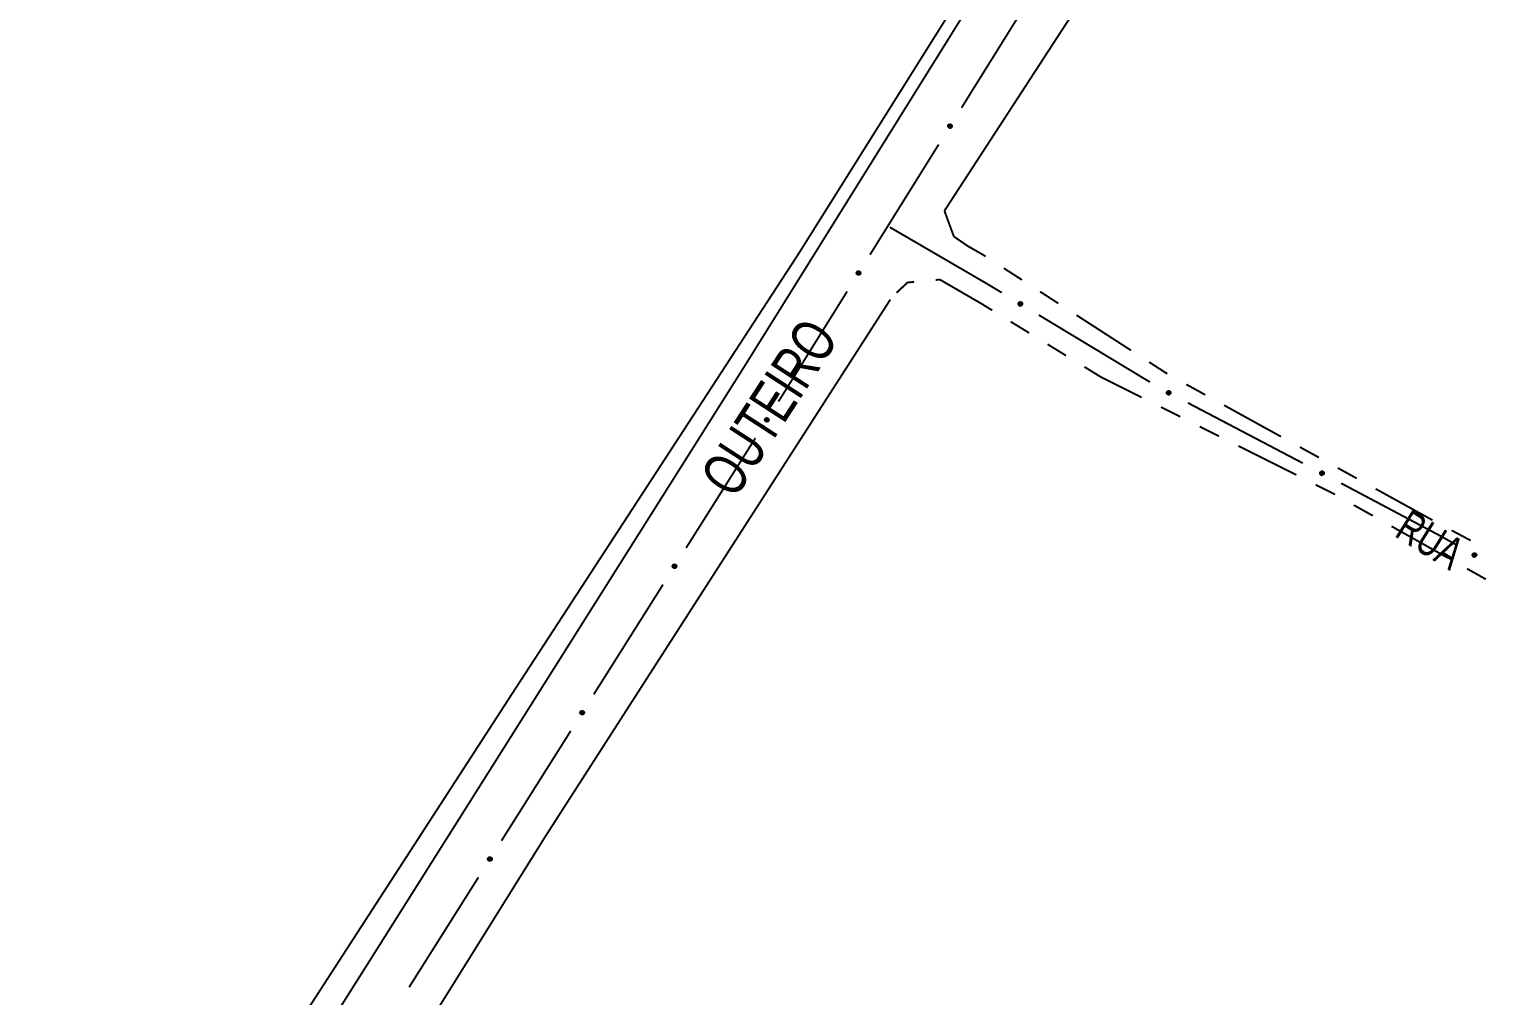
# Model space of a CAD drawing. Extents: x 201549 to 203722, y 4857623 to 4859778.
# Drawn here: x 202573.9 to 202708.7, y 4858186.2 to 4858275.6 of the extents above; entities that cross this region are included whole.
import ezdxf

# ---------------------------------------------------------------- set-up
doc = ezdxf.new("R2010")
doc.units = 0
doc.header["$LTSCALE"] = 1.5
doc.header["$MEASUREMENT"] = 0
for name, color, linetype in [('HD-VALAS-DRENOS', 170, 'CONTINUOUS'), ('SV-EIXO-ROD-ESTR', 7, 'CONTINUOUS'), ('SV-EIXO-RUA-N-PAV', 6, 'CONTINUOUS'), ('SV-EST-MUNIC-PAV', 20, 'CONTINUOUS'), ('SV-RUA-NAO-PAV-S-GUIA-C-GUIA', 7, 'CONTINUOUS'), ('SV-TXT-MUNIC-PAV', 20, 'CONTINUOUS'), ('SV-TXT-RUA-N-PAV-S-GUIA-C-GUIA', 7, 'CONTINUOUS')]:
    doc.layers.add(name, color=color, linetype=linetype)
doc.styles.add('ARIAL', font='ARIAL.TTF')

msp = doc.modelspace()

# ---------------------------------------------------------------- linework, layer by layer
at = {"layer": 'HD-VALAS-DRENOS', "const_width": 0.18}
msp.add_lwpolyline([(202690.494887, 4858326.676792), (202669.960276, 4858294.5278), (202645.027566, 4858254.782894), (202618.749588, 4858214.431513), (202592.224708, 4858173.478515), (202583.942319, 4858161.281258), (202577.879735, 4858166.008597)], dxfattribs=at)
at = {"layer": 'SV-EIXO-ROD-ESTR', "const_width": 0.18}
for points in [[(202660.121187, 4858268.321497), (202666.467362, 4858278.506096)], [(202651.65962, 4858254.742032), (202658.005795, 4858264.926631)], [(202643.950835, 4858242.370662), (202649.544228, 4858251.347166)], [(202643.191531, 4858241.166654), (202643.72496, 4858242.012499)], [(202643.72496, 4858242.012499), (202643.950835, 4858242.370662)], [(202634.656664, 4858227.633139), (202641.057814, 4858237.783276)], [(202626.121797, 4858214.099623), (202632.522948, 4858224.24976)], [(202617.58693, 4858200.566107), (202623.988081, 4858210.716244)], [(202609.052064, 4858187.032592), (202615.453214, 4858197.182728)]]:
    msp.add_lwpolyline(points, dxfattribs=at)
at = {"layer": 'SV-EIXO-ROD-ESTR'}
for points in [[(202658.894079, 4858266.560336), (202658.882343, 4858266.607815), (202658.881965, 4858266.651021), (202658.892022, 4858266.687148), (202658.909233, 4858266.716755), (202658.930253, 4858266.745061), (202658.957741, 4858266.768924), (202658.994117, 4858266.788651), (202659.041663, 4858266.800758), (202659.085949, 4858266.798236), (202659.121894, 4858266.790271), (202659.1538, 4858266.774102), (202659.180956, 4858266.753222), (202659.204799, 4858266.723849), (202659.224431, 4858266.68679), (202659.235448, 4858266.638687), (202659.235528, 4858266.596326), (202659.224882, 4858266.561638), (202659.208424, 4858266.529665), (202659.186618, 4858266.501024), (202659.1595, 4858266.477755), (202659.122152, 4858266.458056), (202659.07453, 4858266.447812), (202659.032281, 4858266.44725), (202658.997453, 4858266.457405), (202658.96634, 4858266.474317), (202658.937693, 4858266.495055), (202658.912555, 4858266.521688), (202658.894079, 4858266.560336)], [(202650.432511, 4858252.980871), (202650.420775, 4858253.02835), (202650.420398, 4858253.071556), (202650.430455, 4858253.107683), (202650.447666, 4858253.13729), (202650.468685, 4858253.165596), (202650.496174, 4858253.189459), (202650.53255, 4858253.209186), (202650.580095, 4858253.221293), (202650.624381, 4858253.218771), (202650.660327, 4858253.210806), (202650.692233, 4858253.194637), (202650.719389, 4858253.173757), (202650.743232, 4858253.144383), (202650.762863, 4858253.107325), (202650.773881, 4858253.059221), (202650.77396, 4858253.016861), (202650.763315, 4858252.982173), (202650.746856, 4858252.9502), (202650.725051, 4858252.921559), (202650.697933, 4858252.89829), (202650.660585, 4858252.878591), (202650.612962, 4858252.868346), (202650.570714, 4858252.867784), (202650.535885, 4858252.87794), (202650.504773, 4858252.894852), (202650.476126, 4858252.915589), (202650.450988, 4858252.942223), (202650.432511, 4858252.980871)], [(202641.954918, 4858239.412154), (202641.943439, 4858239.459696), (202641.943295, 4858239.502903), (202641.953547, 4858239.538975), (202641.970919, 4858239.568489), (202641.992091, 4858239.596681), (202642.019708, 4858239.620395), (202642.05619, 4858239.639925), (202642.1038, 4858239.651775), (202642.148072, 4858239.649013), (202642.183974, 4858239.640854), (202642.215792, 4858239.624513), (202642.242834, 4858239.603486), (202642.266518, 4858239.573984), (202642.285949, 4858239.53682), (202642.296706, 4858239.488658), (202642.296557, 4858239.446297), (202642.285724, 4858239.411667), (202642.269093, 4858239.379784), (202642.247133, 4858239.351261), (202642.219889, 4858239.328139), (202642.182436, 4858239.308643), (202642.134758, 4858239.298655), (202642.092507, 4858239.298322), (202642.057734, 4858239.308665), (202642.026714, 4858239.325746), (202641.998179, 4858239.346638), (202641.973185, 4858239.373406), (202641.954918, 4858239.412154)], [(202633.420051, 4858225.878638), (202633.408572, 4858225.92618), (202633.408428, 4858225.969388), (202633.41868, 4858226.00546), (202633.436052, 4858226.034973), (202633.457224, 4858226.063165), (202633.484841, 4858226.086879), (202633.521323, 4858226.106409), (202633.568933, 4858226.118259), (202633.613205, 4858226.115498), (202633.649107, 4858226.107338), (202633.680925, 4858226.090997), (202633.707967, 4858226.06997), (202633.731651, 4858226.040469), (202633.751082, 4858226.003305), (202633.761839, 4858225.955142), (202633.76169, 4858225.912782), (202633.750857, 4858225.878152), (202633.734226, 4858225.846268), (202633.712266, 4858225.817745), (202633.685022, 4858225.794624), (202633.647569, 4858225.775127), (202633.599891, 4858225.76514), (202633.55764, 4858225.764806), (202633.522867, 4858225.77515), (202633.491847, 4858225.79223), (202633.463312, 4858225.813122), (202633.438319, 4858225.839891), (202633.420051, 4858225.878638)], [(202624.885185, 4858212.345122), (202624.873705, 4858212.392665), (202624.873561, 4858212.435872), (202624.883814, 4858212.471944), (202624.901185, 4858212.501457), (202624.922357, 4858212.529649), (202624.949974, 4858212.553363), (202624.986456, 4858212.572893), (202625.034066, 4858212.584743), (202625.078338, 4858212.581982), (202625.11424, 4858212.573823), (202625.146058, 4858212.557481), (202625.1731, 4858212.536454), (202625.196785, 4858212.506953), (202625.216215, 4858212.469789), (202625.226972, 4858212.421626), (202625.226823, 4858212.379266), (202625.215991, 4858212.344636), (202625.199359, 4858212.312752), (202625.177399, 4858212.28423), (202625.150155, 4858212.261108), (202625.112702, 4858212.241611), (202625.065025, 4858212.231624), (202625.022774, 4858212.231291), (202624.988001, 4858212.241634), (202624.95698, 4858212.258715), (202624.928445, 4858212.279606), (202624.903452, 4858212.306375), (202624.885185, 4858212.345122)], [(202616.350318, 4858198.811607), (202616.338839, 4858198.859149), (202616.338694, 4858198.902356), (202616.348947, 4858198.938428), (202616.366318, 4858198.967942), (202616.38749, 4858198.996134), (202616.415107, 4858199.019848), (202616.451589, 4858199.039378), (202616.499199, 4858199.051228), (202616.543471, 4858199.048466), (202616.579373, 4858199.040307), (202616.611191, 4858199.023965), (202616.638234, 4858199.002939), (202616.661918, 4858198.973437), (202616.681349, 4858198.936273), (202616.692106, 4858198.888111), (202616.691956, 4858198.84575), (202616.681124, 4858198.81112), (202616.664492, 4858198.779237), (202616.642532, 4858198.750714), (202616.615289, 4858198.727592), (202616.577835, 4858198.708096), (202616.530158, 4858198.698108), (202616.487907, 4858198.697775), (202616.453134, 4858198.708118), (202616.422113, 4858198.725199), (202616.393578, 4858198.746091), (202616.368585, 4858198.772859), (202616.350318, 4858198.811607)]]:
    msp.add_lwpolyline(points, close=True, dxfattribs=at)
for points in [[(202658.881965, 4858266.651021), (202658.930253, 4858266.745061)], [(202658.882021, 4858266.632444), (202658.940153, 4858266.748958)], [(202658.882343, 4858266.607815), (202658.957741, 4858266.768924)], [(202658.888737, 4858266.586458), (202658.972375, 4858266.772288)], [(202658.894079, 4858266.560336), (202658.994117, 4858266.788651)], [(202658.905288, 4858266.540774), (202659.017623, 4858266.790719)], [(202658.912555, 4858266.521688), (202659.041663, 4858266.800758)], [(202658.927745, 4858266.512311), (202659.061007, 4858266.79584)], [(202658.937693, 4858266.495055), (202659.085949, 4858266.798236)], [(202658.95309, 4858266.48848), (202659.099777, 4858266.790975)], [(202658.96634, 4858266.474317), (202659.121894, 4858266.790271)], [(202658.983636, 4858266.467838), (202659.139135, 4858266.779312)], [(202658.997453, 4858266.457405), (202659.1538, 4858266.774102)], [(202659.017355, 4858266.454866), (202659.166208, 4858266.760835)], [(202659.032281, 4858266.44725), (202659.180956, 4858266.753222)], [(202659.055403, 4858266.448843), (202659.191267, 4858266.733966)], [(202659.07453, 4858266.447812), (202659.204799, 4858266.723849)], [(202659.099073, 4858266.457002), (202659.213439, 4858266.702465)], [(202659.122152, 4858266.458056), (202659.224431, 4858266.68679)], [(202659.141719, 4858266.473838), (202659.226231, 4858266.655909)], [(202659.1595, 4858266.477755), (202659.235448, 4858266.638687)], [(202659.174815, 4858266.493409), (202659.23251, 4858266.611802)], [(202659.186618, 4858266.501024), (202659.235528, 4858266.596326)], [(202650.420398, 4858253.071556), (202650.468685, 4858253.165596)], [(202650.420454, 4858253.052979), (202650.478585, 4858253.169492)], [(202650.420775, 4858253.02835), (202650.496174, 4858253.189459)], [(202650.42717, 4858253.006993), (202650.510808, 4858253.192823)], [(202650.432511, 4858252.980871), (202650.53255, 4858253.209186)], [(202650.44372, 4858252.961309), (202650.556055, 4858253.211253)], [(202650.450988, 4858252.942223), (202650.580095, 4858253.221293)], [(202650.466178, 4858252.932846), (202650.59944, 4858253.216375)], [(202650.476126, 4858252.915589), (202650.624381, 4858253.218771)], [(202650.491522, 4858252.909015), (202650.63821, 4858253.21151)], [(202650.504773, 4858252.894852), (202650.660327, 4858253.210806)], [(202650.522069, 4858252.888373), (202650.677568, 4858253.199847)], [(202650.535885, 4858252.87794), (202650.692233, 4858253.194637)], [(202650.555788, 4858252.875401), (202650.70464, 4858253.18137)], [(202650.570714, 4858252.867784), (202650.719389, 4858253.173757)], [(202650.593836, 4858252.869378), (202650.729699, 4858253.154501)], [(202650.612962, 4858252.868346), (202650.743232, 4858253.144383)], [(202650.637506, 4858252.877537), (202650.751872, 4858253.123)], [(202650.660585, 4858252.878591), (202650.762863, 4858253.107325)], [(202650.680152, 4858252.894373), (202650.764663, 4858253.076443)], [(202650.697933, 4858252.89829), (202650.773881, 4858253.059221)], [(202650.713248, 4858252.913944), (202650.770943, 4858253.032337)], [(202650.725051, 4858252.921559), (202650.77396, 4858253.016861)], [(202641.943251, 4858239.484326), (202642.002011, 4858239.600524)], [(202641.943295, 4858239.502903), (202641.992091, 4858239.596681)], [(202641.943439, 4858239.459696), (202642.019708, 4858239.620395)], [(202641.949718, 4858239.438304), (202642.03436, 4858239.62368)], [(202641.954918, 4858239.412154), (202642.05619, 4858239.639925)], [(202641.966021, 4858239.392532), (202642.079706, 4858239.641865)], [(202641.973185, 4858239.373406), (202642.1038, 4858239.651775)], [(202641.988325, 4858239.363948), (202642.123118, 4858239.646752)], [(202641.998179, 4858239.346638), (202642.148072, 4858239.649013)], [(202642.01354, 4858239.33998), (202642.161861, 4858239.641677)], [(202642.026714, 4858239.325746), (202642.183974, 4858239.640854)], [(202642.043975, 4858239.319173), (202642.201155, 4858239.629802)], [(202642.057734, 4858239.308665), (202642.215792, 4858239.624513)], [(202642.077623, 4858239.306019), (202642.228127, 4858239.611179)], [(202642.092507, 4858239.298322), (202642.242834, 4858239.603486)], [(202642.115638, 4858239.29979), (202642.253041, 4858239.584175)], [(202642.134758, 4858239.298655), (202642.266518, 4858239.573984)], [(202642.159351, 4858239.307713), (202642.275043, 4858239.552554)], [(202642.182436, 4858239.308643), (202642.285949, 4858239.53682)], [(202642.202087, 4858239.324318), (202642.287582, 4858239.505929)], [(202642.219889, 4858239.328139), (202642.296706, 4858239.488658)], [(202642.235289, 4858239.34371), (202642.293623, 4858239.46179)], [(202642.247133, 4858239.351261), (202642.296557, 4858239.446297)], [(202633.408384, 4858225.95081), (202633.467145, 4858226.067008)], [(202633.408428, 4858225.969388), (202633.457224, 4858226.063165)], [(202633.408572, 4858225.92618), (202633.484841, 4858226.086879)], [(202633.414851, 4858225.904789), (202633.499493, 4858226.090164)], [(202633.420051, 4858225.878638), (202633.521323, 4858226.106409)], [(202633.431155, 4858225.859016), (202633.544839, 4858226.10835)], [(202633.438319, 4858225.839891), (202633.568933, 4858226.118259)], [(202633.453458, 4858225.830432), (202633.588251, 4858226.113236)], [(202633.463312, 4858225.813122), (202633.613205, 4858226.115498)], [(202633.478673, 4858225.806464), (202633.626994, 4858226.108161)], [(202633.491847, 4858225.79223), (202633.649107, 4858226.107338)], [(202633.509108, 4858225.785657), (202633.666288, 4858226.096286)], [(202633.522867, 4858225.77515), (202633.680925, 4858226.090997)], [(202633.542756, 4858225.772503), (202633.69326, 4858226.077663)], [(202633.55764, 4858225.764806), (202633.707967, 4858226.06997)], [(202633.580771, 4858225.766274), (202633.718174, 4858226.050659)], [(202633.599891, 4858225.76514), (202633.731651, 4858226.040469)], [(202633.624484, 4858225.774197), (202633.740176, 4858226.019039)], [(202633.647569, 4858225.775127), (202633.751082, 4858226.003305)], [(202633.667221, 4858225.790802), (202633.752715, 4858225.972414)], [(202633.685022, 4858225.794624), (202633.761839, 4858225.955142)], [(202633.700422, 4858225.810194), (202633.758756, 4858225.928274)], [(202633.712266, 4858225.817745), (202633.76169, 4858225.912782)], [(202624.873517, 4858212.417295), (202624.932278, 4858212.533492)], [(202624.873561, 4858212.435872), (202624.922357, 4858212.529649)], [(202624.873705, 4858212.392665), (202624.949974, 4858212.553363)], [(202624.879984, 4858212.371273), (202624.964626, 4858212.556648)], [(202624.885185, 4858212.345122), (202624.986456, 4858212.572893)], [(202624.896288, 4858212.325501), (202625.009972, 4858212.574834)], [(202624.903452, 4858212.306375), (202625.034066, 4858212.584743)], [(202624.918591, 4858212.296916), (202625.053384, 4858212.57972)], [(202624.928445, 4858212.279606), (202625.078338, 4858212.581982)], [(202624.943806, 4858212.272948), (202625.092127, 4858212.574646)], [(202624.95698, 4858212.258715), (202625.11424, 4858212.573823)], [(202624.974241, 4858212.252142), (202625.131421, 4858212.562771)], [(202624.988001, 4858212.241634), (202625.146058, 4858212.557481)], [(202625.007889, 4858212.238988), (202625.158394, 4858212.544148)], [(202625.022774, 4858212.231291), (202625.1731, 4858212.536454)], [(202625.045904, 4858212.232759), (202625.183307, 4858212.517144)], [(202625.065025, 4858212.231624), (202625.196785, 4858212.506953)], [(202625.089617, 4858212.240682), (202625.205309, 4858212.485523)], [(202625.112702, 4858212.241611), (202625.216215, 4858212.469789)], [(202625.132354, 4858212.257287), (202625.217848, 4858212.438898)], [(202625.150155, 4858212.261108), (202625.226972, 4858212.421626)], [(202625.165555, 4858212.276679), (202625.223889, 4858212.394758)], [(202625.177399, 4858212.28423), (202625.226823, 4858212.379266)], [(202616.33865, 4858198.883779), (202616.397411, 4858198.999976)], [(202616.338694, 4858198.902356), (202616.38749, 4858198.996134)], [(202616.338839, 4858198.859149), (202616.415107, 4858199.019848)], [(202616.345117, 4858198.837757), (202616.429759, 4858199.023133)], [(202616.350318, 4858198.811607), (202616.451589, 4858199.039378)], [(202616.361421, 4858198.791985), (202616.475105, 4858199.041318)], [(202616.368585, 4858198.772859), (202616.499199, 4858199.051228)], [(202616.383724, 4858198.7634), (202616.518517, 4858199.046205)], [(202616.393578, 4858198.746091), (202616.543471, 4858199.048466)], [(202616.408939, 4858198.739433), (202616.55726, 4858199.04113)], [(202616.422113, 4858198.725199), (202616.579373, 4858199.040307)], [(202616.439374, 4858198.718626), (202616.596554, 4858199.029255)], [(202616.453134, 4858198.708118), (202616.611191, 4858199.023965)], [(202616.473022, 4858198.705472), (202616.623527, 4858199.010632)], [(202616.487907, 4858198.697775), (202616.638234, 4858199.002939)], [(202616.511037, 4858198.699243), (202616.64844, 4858198.983628)], [(202616.530158, 4858198.698108), (202616.661918, 4858198.973437)], [(202616.554751, 4858198.707166), (202616.670442, 4858198.952007)], [(202616.577835, 4858198.708096), (202616.681349, 4858198.936273)], [(202616.597487, 4858198.723771), (202616.682981, 4858198.905382)], [(202616.615289, 4858198.727592), (202616.692106, 4858198.888111)], [(202616.630688, 4858198.743163), (202616.689022, 4858198.861242)], [(202616.642532, 4858198.750714), (202616.691956, 4858198.84575)]]:
    msp.add_lwpolyline(points, dxfattribs=at)
at = {"layer": 'SV-EIXO-RUA-N-PAV', "const_width": 0.18}
for points in [[(202653.481052, 4858257.287885), (202662.123516, 4858252.257197)], [(202662.123516, 4858252.257197), (202662.666553, 4858251.941101)], [(202662.666553, 4858251.941101), (202663.840955, 4858251.23241)], [(202667.265705, 4858249.16575), (202677.539957, 4858242.965771)], [(202681.046831, 4858241.044887), (202691.673398, 4858235.470294)], [(202695.215587, 4858233.612097), (202695.295647, 4858233.570099)], [(202695.295647, 4858233.570099), (202704.050396, 4858228.927428)], [(202704.050396, 4858228.927428), (202704.344051, 4858228.771702)], [(202704.344051, 4858228.771702), (202705.797499, 4858227.954138)]]:
    msp.add_lwpolyline(points, dxfattribs=at)
at = {"layer": 'SV-EIXO-RUA-N-PAV'}
for points in [[(202665.487187, 4858250.367565), (202665.534494, 4858250.379978), (202665.57769, 4858250.380973), (202665.613957, 4858250.371433), (202665.643807, 4858250.354647), (202665.672411, 4858250.334034), (202665.696664, 4858250.306889), (202665.716909, 4858250.270799), (202665.729694, 4858250.223432), (202665.727805, 4858250.179114), (202665.720355, 4858250.143058), (202665.704643, 4858250.110925), (202665.684153, 4858250.083473), (202665.655124, 4858250.059213), (202665.61835, 4858250.039053), (202665.570408, 4858250.02735), (202665.528053, 4858250.026665), (202665.493217, 4858250.036813), (202665.461012, 4858250.052813), (202665.432062, 4858250.074207), (202665.408408, 4858250.10099), (202665.388178, 4858250.138053), (202665.377253, 4858250.185524), (202665.376088, 4858250.22776), (202665.385744, 4858250.26273), (202665.40221, 4858250.294081), (202665.422536, 4858250.323022), (202665.448807, 4858250.348538), (202665.487187, 4858250.367565)], [(202679.199639, 4858242.138214), (202679.246119, 4858242.153433), (202679.289178, 4858242.157009), (202679.325951, 4858242.149655), (202679.356751, 4858242.134683), (202679.386536, 4858242.115818), (202679.412369, 4858242.090172), (202679.434735, 4858242.055357), (202679.45033, 4858242.008838), (202679.451094, 4858241.964487), (202679.445813, 4858241.92805), (202679.43205, 4858241.895035), (202679.413238, 4858241.866407), (202679.385712, 4858241.840454), (202679.350209, 4858241.818133), (202679.303053, 4858241.803584), (202679.260814, 4858241.800367), (202679.225433, 4858241.808415), (202679.192329, 4858241.822461), (202679.162152, 4858241.842085), (202679.136939, 4858241.867406), (202679.114529, 4858241.903193), (202679.100786, 4858241.949926), (202679.097097, 4858241.992017), (202679.104645, 4858242.027502), (202679.119208, 4858242.059781), (202679.137766, 4858242.089885), (202679.162465, 4858242.116926), (202679.199639, 4858242.138214)], [(202693.368394, 4858234.705424), (202693.414875, 4858234.720643), (202693.457934, 4858234.724219), (202693.494706, 4858234.716865), (202693.525506, 4858234.701894), (202693.555291, 4858234.683028), (202693.581124, 4858234.657382), (202693.603491, 4858234.622567), (202693.619085, 4858234.576048), (202693.61985, 4858234.531697), (202693.614568, 4858234.49526), (202693.600806, 4858234.462245), (202693.581994, 4858234.433617), (202693.554467, 4858234.407665), (202693.518964, 4858234.385343), (202693.471808, 4858234.370794), (202693.42957, 4858234.367577), (202693.394189, 4858234.375625), (202693.361085, 4858234.389671), (202693.330908, 4858234.409296), (202693.305695, 4858234.434616), (202693.283285, 4858234.470403), (202693.269541, 4858234.517136), (202693.265853, 4858234.559227), (202693.273401, 4858234.594712), (202693.287963, 4858234.626991), (202693.306522, 4858234.657095), (202693.331221, 4858234.684136), (202693.368394, 4858234.705424)], [(202707.469389, 4858227.14), (202707.516295, 4858227.153853), (202707.559441, 4858227.156168), (202707.595982, 4858227.147741), (202707.626331, 4858227.131874), (202707.655551, 4858227.112145), (202707.680622, 4858227.085754), (202707.701961, 4858227.0503), (202707.716188, 4858227.003345), (202707.715654, 4858226.95899), (202707.709309, 4858226.922723), (202707.694586, 4858226.890125), (202707.674945, 4858226.86206), (202707.64667, 4858226.836924), (202707.610529, 4858226.81565), (202707.562968, 4858226.802487), (202707.520653, 4858226.800508), (202707.485523, 4858226.809587), (202707.452844, 4858226.824596), (202707.423254, 4858226.845095), (202707.398793, 4858226.871143), (202707.377439, 4858226.90757), (202707.365069, 4858226.954685), (202707.362614, 4858226.996866), (202707.371197, 4858227.032115), (202707.386698, 4858227.063954), (202707.406129, 4858227.093503), (202707.431609, 4858227.119809), (202707.469389, 4858227.14)]]:
    msp.add_lwpolyline(points, close=True, dxfattribs=at)
for points in [[(202665.376088, 4858250.22776), (202665.684153, 4858250.083473)], [(202665.377253, 4858250.185524), (202665.655124, 4858250.059213)], [(202665.378011, 4858250.204663), (202665.665047, 4858250.072888)], [(202665.38349, 4858250.242794), (202665.691555, 4858250.098329)], [(202665.385744, 4858250.26273), (202665.704643, 4858250.110925)], [(202665.386793, 4858250.161114), (202665.633866, 4858250.050268)], [(202665.388178, 4858250.138053), (202665.61835, 4858250.039053)], [(202665.395979, 4858250.276694), (202665.709644, 4858250.125663)], [(202665.40221, 4858250.294081), (202665.720355, 4858250.143058)], [(202665.404237, 4858250.118713), (202665.587497, 4858250.036812)], [(202665.408408, 4858250.10099), (202665.570408, 4858250.02735)], [(202665.416182, 4858250.307533), (202665.720742, 4858250.165183)], [(202665.422536, 4858250.323022), (202665.727805, 4858250.179114)], [(202665.424279, 4858250.085901), (202665.543485, 4858250.029903)], [(202665.432062, 4858250.074207), (202665.528053, 4858250.026665)], [(202665.439648, 4858250.333215), (202665.725053, 4858250.204018)], [(202665.448807, 4858250.348538), (202665.729694, 4858250.223432)], [(202665.467788, 4858250.356077), (202665.719312, 4858250.247326)], [(202665.487187, 4858250.367565), (202665.716909, 4858250.270799)], [(202665.51323, 4858250.373279), (202665.700237, 4858250.292305)], [(202665.534494, 4858250.379978), (202665.696664, 4858250.306889)], [(202665.559116, 4858250.380651), (202665.676448, 4858250.324191)], [(202665.57769, 4858250.380973), (202665.672411, 4858250.334034)], [(202679.097097, 4858241.992017), (202679.413238, 4858241.866407)], [(202679.100398, 4858241.969076), (202679.394799, 4858241.854699)], [(202679.100786, 4858241.949926), (202679.385712, 4858241.840454)], [(202679.103587, 4858242.007466), (202679.419739, 4858241.881679)], [(202679.104645, 4858242.027502), (202679.43205, 4858241.895035)], [(202679.111768, 4858241.92613), (202679.365026, 4858241.830255)], [(202679.114027, 4858242.042052), (202679.436161, 4858241.910045)], [(202679.114529, 4858241.903193), (202679.350209, 4858241.818133)], [(202679.119208, 4858242.059781), (202679.445813, 4858241.92805)], [(202679.131716, 4858241.884848), (202679.319545, 4858241.814051)], [(202679.13235, 4858242.074044), (202679.444877, 4858241.950159)], [(202679.136939, 4858241.867406), (202679.303053, 4858241.803584)], [(202679.137766, 4858242.089885), (202679.451094, 4858241.964487)], [(202679.153684, 4858241.853293), (202679.276025, 4858241.804523)], [(202679.154239, 4858242.101083), (202679.446857, 4858241.989182)], [(202679.162152, 4858241.842085), (202679.260814, 4858241.800367)], [(202679.162465, 4858242.116926), (202679.45033, 4858242.008838)], [(202679.180961, 4858242.125587), (202679.438538, 4858242.032069)], [(202679.199639, 4858242.138214), (202679.434735, 4858242.055357)], [(202679.225294, 4858242.145475), (202679.416807, 4858242.075827)], [(202679.246119, 4858242.153433), (202679.412369, 4858242.090172)], [(202679.270656, 4858242.155578), (202679.391155, 4858242.106234)], [(202679.289178, 4858242.157009), (202679.386536, 4858242.115818)], [(202693.368394, 4858234.705424), (202693.603491, 4858234.622567)], [(202693.394049, 4858234.712685), (202693.585563, 4858234.643037)], [(202693.414875, 4858234.720643), (202693.581124, 4858234.657382)], [(202693.439412, 4858234.722788), (202693.55991, 4858234.673444)], [(202693.457934, 4858234.724219), (202693.555291, 4858234.683028)], [(202693.265853, 4858234.559227), (202693.581994, 4858234.433617)], [(202693.269154, 4858234.536286), (202693.563555, 4858234.421909)], [(202693.269541, 4858234.517136), (202693.554467, 4858234.407665)], [(202693.272343, 4858234.574676), (202693.588494, 4858234.448889)], [(202693.273401, 4858234.594712), (202693.600806, 4858234.462245)], [(202693.280524, 4858234.49334), (202693.533782, 4858234.397465)], [(202693.282782, 4858234.609263), (202693.604916, 4858234.477255)], [(202693.283285, 4858234.470403), (202693.518964, 4858234.385343)], [(202693.287963, 4858234.626991), (202693.614568, 4858234.49526)], [(202693.300472, 4858234.452058), (202693.488301, 4858234.381261)], [(202693.301105, 4858234.641254), (202693.613632, 4858234.517369)], [(202693.305695, 4858234.434616), (202693.471808, 4858234.370794)], [(202693.306522, 4858234.657095), (202693.61985, 4858234.531697)], [(202693.32244, 4858234.420503), (202693.44478, 4858234.371733)], [(202693.322994, 4858234.668293), (202693.615613, 4858234.556392)], [(202693.330908, 4858234.409296), (202693.42957, 4858234.367577)], [(202693.331221, 4858234.684136), (202693.619085, 4858234.576048)], [(202693.349717, 4858234.692797), (202693.607293, 4858234.599279)], [(202707.362614, 4858226.996866), (202707.674945, 4858226.86206)], [(202707.365069, 4858226.954685), (202707.64667, 4858226.836924)], [(202707.365242, 4858226.973838), (202707.656171, 4858226.850896)], [(202707.369553, 4858227.012119), (202707.681889, 4858226.877135)], [(202707.371197, 4858227.032115), (202707.694586, 4858226.890125)], [(202707.375351, 4858226.930578), (202707.625695, 4858226.827334)], [(202707.377439, 4858226.90757), (202707.610529, 4858226.81565)], [(202707.381, 4858227.046385), (202707.699134, 4858226.905009)], [(202707.386698, 4858227.063954), (202707.709309, 4858226.922723)], [(202707.394082, 4858226.88873), (202707.579759, 4858226.812467)], [(202707.398793, 4858226.871143), (202707.562968, 4858226.802487)], [(202707.400252, 4858227.077827), (202707.70902, 4858226.94485)], [(202707.406129, 4858227.093503), (202707.715654, 4858226.95899)], [(202707.415118, 4858226.856545), (202707.535979, 4858226.804217)], [(202707.422922, 4858227.104214), (202707.712141, 4858226.983799)], [(202707.423254, 4858226.845095), (202707.520653, 4858226.800508)], [(202707.431609, 4858227.119809), (202707.716188, 4858227.003345)], [(202707.45035, 4858227.127925), (202707.70508, 4858227.02691)], [(202707.469389, 4858227.14), (202707.701961, 4858227.0503)], [(202707.495246, 4858227.146508), (202707.684639, 4858227.071285)], [(202707.516295, 4858227.153853), (202707.680622, 4858227.085754)], [(202707.540885, 4858227.155279), (202707.659887, 4858227.10243)], [(202707.559441, 4858227.156168), (202707.655551, 4858227.112145)]]:
    msp.add_lwpolyline(points, dxfattribs=at)
at = {"layer": 'SV-EST-MUNIC-PAV', "const_width": 0.18}
for points in [[(202692.370377, 4858326.676776), (202691.389831, 4858325.09921), (202665.558459, 4858285.350329), (202640.230432, 4858244.702887), (202597.600326, 4858177.10544), (202573.157105, 4858139.514579), (202531.769688, 4858073.123677), (202500.184191, 4858025.142175), (202462.805772, 4857966.475738), (202414.895357, 4857896.252662), (202410.198043, 4857889.810164), (202402.193206, 4857878.831308), (202396.116858, 4857864.592015), (202391.226053, 4857842.150795), (202387.924463, 4857821.568222), (202385.179552, 4857799.336668), (202383.820113, 4857768.854027), (202384.27794, 4857744.985196), (202382.872844, 4857724.561142), (202382.31376, 4857704.741354)], [(202658.539476, 4858258.796111), (202678.619675, 4858289.661815), (202702.05185, 4858326.679247)], [(202599.134021, 4858164.876289), (202621.656453, 4858200.982608), (202653.536082, 4858250.592784)]]:
    msp.add_lwpolyline(points, dxfattribs=at)
at = {"layer": 'SV-RUA-NAO-PAV-S-GUIA-C-GUIA', "const_width": 0.18}
for points in [[(202658.539476, 4858258.796111), (202659.227909, 4858256.91833)], [(202659.227909, 4858256.91833), (202659.40962, 4858256.422694)], [(202659.40962, 4858256.422694), (202660.623907, 4858255.59047)], [(202660.623907, 4858255.59047), (202660.704652, 4858255.535131)], [(202660.704652, 4858255.535131), (202661.487662, 4858255.087134)], [(202661.487662, 4858255.087134), (202662.094723, 4858254.739807)], [(202662.094723, 4858254.739807), (202662.30298, 4858254.609084)], [(202662.30298, 4858254.609084), (202662.348938, 4858254.579391)], [(202664.02883, 4858253.494051), (202665.708722, 4858252.408711)], [(202655.126835, 4858252.172176), (202654.117083, 4858251.227485)], [(202655.741636, 4858252.226937), (202655.126835, 4858252.172176)], [(202658.118992, 4858252.438698), (202657.733748, 4858252.404383)], [(202658.649497, 4858252.1311), (202658.118992, 4858252.438698)], [(202661.973489, 4858250.203779), (202658.649497, 4858252.1311)], [(202667.388614, 4858251.323371), (202669.068506, 4858250.23803)], [(202662.107885, 4858250.121329), (202661.973489, 4858250.203779)], [(202662.960267, 4858249.598408), (202662.107885, 4858250.121329)], [(202666.369791, 4858247.506723), (202664.665029, 4858248.552566)], [(202670.748397, 4858249.15269), (202675.788073, 4858245.896669)], [(202669.779315, 4858245.415039), (202668.074553, 4858246.460881)], [(202672.988026, 4858243.446549), (202671.484077, 4858244.369196)], [(202677.467965, 4858244.811329), (202679.147856, 4858243.725989)], [(202673.198624, 4858243.340948), (202672.988026, 4858243.446549)], [(202676.774276, 4858241.547986), (202673.198624, 4858243.340948)], [(202680.895782, 4858242.754455), (202682.647108, 4858241.78861)], [(202680.349927, 4858239.755023), (202678.562101, 4858240.651505)], [(202684.398434, 4858240.822764), (202689.652412, 4858237.925228)], [(202683.925579, 4858237.962061), (202682.137753, 4858238.858542)], [(202691.076883, 4858234.376136), (202685.713405, 4858237.06558)], [(202691.403738, 4858236.959383), (202693.155064, 4858235.993538)], [(202694.90639, 4858235.027692), (202696.657716, 4858234.061847)], [(202694.455425, 4858232.682011), (202692.864708, 4858233.479655)], [(202694.647666, 4858232.57401), (202694.455425, 4858232.682011)], [(202698.409042, 4858233.096002), (202703.66302, 4858230.198466)], [(202698.135011, 4858230.614819), (202696.391339, 4858231.594414)], [(202705.109699, 4858226.696436), (202699.878683, 4858229.635223)], [(202705.428127, 4858229.258081), (202707.194434, 4858228.319913)], [(202708.597043, 4858224.737245), (202706.853371, 4858225.71684)]]:
    msp.add_lwpolyline(points, dxfattribs=at)

# ---------------------------------------------------------------- texts
at = {"layer": 'SV-TXT-MUNIC-PAV', "style": 'ARIAL', "width": 0.7}
msp.add_text('OUTEIRO', height=4, rotation=57, dxfattribs=at).set_placement((202639.159994, 4858232.071927))
at = {"layer": 'SV-TXT-RUA-N-PAV-S-GUIA-C-GUIA', "style": 'ARIAL', "width": 0.7}
msp.add_text('RUA', height=3, rotation=328, dxfattribs=at).set_placement((202700.03756, 4858228.774976))

doc.saveas('drawing.dxf')
